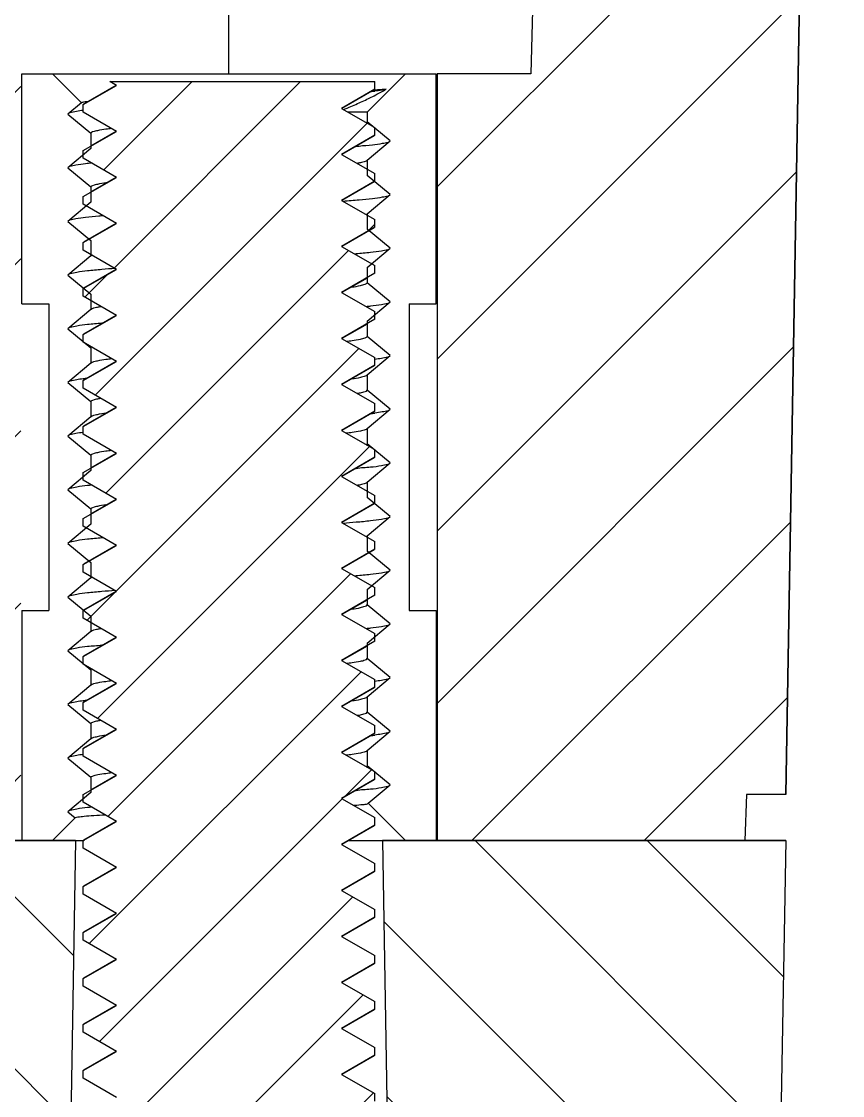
# Model space of a CAD drawing. Header units: millimetres. Extents: x -308 to 1490, y -1725 to -1095.
# Drawn here: x 1432.16 to 1442.87, y -1496.92 to -1482.91 of the extents above; entities that cross this region are included whole.
import ezdxf

# ---------------------------------------------------------------- set-up
doc = ezdxf.new("R2010")
doc.units = ezdxf.units.MM

# ---------------------------------------------------------------- blocks, each defined once
blk = doc.blocks.new('u73')
h = blk.add_hatch()
h.set_pattern_fill('ANSI31', color=5, scale=0.5, angle=90, style=0)
h.set_pattern_definition([(135, (-816.1751, 1406.0216), (-1.122532, -1.122532), [])])
edge = h.paths.add_edge_path()
edge.add_line((-59.461, 82.576), (-61.265, 82.576))
edge.add_line((-59.461, 82.576), (-59.654, 93.594))
edge.add_spline(control_points=[(-60.654, 94.576), (-60.076, 94.576), (-59.664, 94.172), (-59.654, 93.594)], knot_values=[0, 0, 0, 0, 1, 1, 1, 1], weights=[1, 0.808834, 0.808834, 1], degree=3, periodic=0)
edge.add_line((-60.654, 94.576), (-71.669, 94.576))
edge.add_line((-71.721, 93.576), (-71.669, 94.576))
edge.add_line((-71.721, 93.576), (-142.721, 93.576))
edge.add_line((-142.721, 91.076), (-142.721, 93.576))
edge.add_line((-79.431, 91.076), (-142.721, 91.076))
edge.add_line((-79.431, 91.076), (-79.221, 85.076))
edge.add_line((-77.721, 85.076), (-79.221, 85.076))
edge.add_line((-77.512, 91.076), (-77.721, 85.076))
edge.add_line((-75.431, 91.076), (-77.512, 91.076))
edge.add_line((-75.431, 91.076), (-75.221, 85.076))
edge.add_line((-73.721, 85.076), (-75.221, 85.076))
edge.add_line((-73.512, 91.076), (-73.721, 85.076))
edge.add_line((-64.713, 91.076), (-73.512, 91.076))
edge.add_spline(control_points=[(-64.546, 82.576), (-64.565, 83.526), (-64.602, 85.422), (-64.658, 88.255), (-64.695, 90.137), (-64.713, 91.076)], knot_values=[0, 0, 0, 0, 0.333333, 0.666667, 1, 1, 1, 1], degree=3, periodic=0)
edge.add_line((-63.4, 82.576), (-64.546, 82.576))
edge.add_line((-63.344, 85.576), (-63.4, 82.576))
edge.add_line((-61.319, 85.576), (-63.344, 85.576))
edge.add_line((-61.265, 82.576), (-61.319, 85.576))
edge = h.paths.add_edge_path()
edge.add_line((-142.721, 91.076), (-142.721, 94.576))
edge.add_line((-142.721, 91.076), (-142.721, 93.576))
edge.add_line((-142.721, 93.576), (-142.721, 94.576))
edge = h.paths.add_edge_path()
edge.add_line((-176.981, 82.576), (-171.721, 82.576))
edge.add_line((-171.721, 82.576), (-171.847, 89.803))
edge.add_line((-171.847, 89.803), (-173.685, 91.64))
edge.add_line((-173.685, 91.64), (-173.721, 92.676))
edge.add_line((-174.651, 92.676), (-173.721, 92.676))
edge.add_line((-174.651, 92.676), (-174.718, 94.576))
edge.add_line((-175.789, 94.576), (-174.718, 94.576))
edge.add_spline(control_points=[(-176.789, 93.594), (-176.779, 94.172), (-176.367, 94.576), (-175.789, 94.576)], knot_values=[0, 0, 0, 0, 1, 1, 1, 1], weights=[1, 0.808834, 0.808834, 1], degree=3, periodic=0)
edge.add_line((-176.981, 82.576), (-176.789, 93.594))
edge = h.paths.add_edge_path()
edge.add_line((-167.721, 82.576), (-163.739, 82.576))
edge.add_line((-163.683, 85.576), (-163.739, 82.576))
edge.add_line((-163.683, 85.576), (-161.597, 85.576))
edge.add_line((-161.538, 82.576), (-161.597, 85.576))
edge.add_line((-161.538, 82.576), (-160.321, 82.576))
edge.add_spline(control_points=[(-160.139, 91.076), (-160.159, 90.139), (-160.2, 88.258), (-160.261, 85.425), (-160.301, 83.527), (-160.321, 82.576)], knot_values=[0, 0, 0, 0, 0.333333, 0.666667, 1, 1, 1, 1], degree=3, periodic=0)
edge.add_line((-160.139, 91.076), (-142.721, 91.076))
edge.add_line((-142.721, 91.076), (-142.721, 94.576))
edge.add_line((-164.725, 94.576), (-142.721, 94.576))
edge.add_line((-164.791, 92.676), (-164.725, 94.576))
edge.add_line((-165.721, 92.676), (-164.791, 92.676))
edge.add_line((-165.757, 91.64), (-165.721, 92.676))
edge.add_line((-167.595, 89.803), (-165.757, 91.64))
edge.add_line((-167.721, 82.576), (-167.595, 89.803))
h = blk.add_hatch()
h.set_pattern_fill('DEFAULT__4', color=5, angle=-45, style=0, pattern_type=0)
h.set_pattern_definition([(225, (140.7183, 74.8149), (-0.7071068, 0.7071068), [])])
edge = h.paths.add_edge_path()
edge.add_line((-168.168, 72.676), (-171.621, 72.676))
edge.add_line((-168.254, 72.726), (-168.168, 72.676))
edge.add_line((-167.821, 72.976), (-168.254, 72.726))
edge.add_line((-167.821, 73.076), (-167.821, 72.976))
edge.add_line((-168.254, 73.326), (-167.821, 73.076))
edge.add_line((-167.821, 73.576), (-168.254, 73.326))
edge.add_line((-167.821, 73.676), (-167.821, 73.576))
edge.add_line((-168.254, 73.926), (-167.821, 73.676))
edge.add_line((-167.821, 74.176), (-168.254, 73.926))
edge.add_line((-167.821, 74.276), (-167.821, 74.176))
edge.add_line((-168.254, 74.526), (-167.821, 74.276))
edge.add_line((-167.821, 74.776), (-168.254, 74.526))
edge.add_line((-167.821, 74.876), (-167.821, 74.776))
edge.add_line((-168.254, 75.126), (-167.821, 74.876))
edge.add_line((-167.821, 75.376), (-168.254, 75.126))
edge.add_line((-167.821, 75.476), (-167.821, 75.376))
edge.add_line((-168.254, 75.726), (-167.821, 75.476))
edge.add_line((-167.821, 75.976), (-168.254, 75.726))
edge.add_line((-167.821, 76.076), (-167.821, 75.976))
edge.add_line((-168.254, 76.326), (-167.821, 76.076))
edge.add_line((-167.821, 76.576), (-168.254, 76.326))
edge.add_line((-167.821, 76.676), (-167.821, 76.576))
edge.add_line((-168.254, 76.926), (-167.821, 76.676))
edge.add_line((-167.821, 77.176), (-168.254, 76.926))
edge.add_line((-167.821, 77.276), (-167.821, 77.176))
edge.add_line((-168.254, 77.526), (-167.821, 77.276))
edge.add_line((-167.821, 77.776), (-168.254, 77.526))
edge.add_line((-167.821, 77.876), (-167.821, 77.776))
edge.add_line((-168.254, 78.126), (-167.821, 77.876))
edge.add_line((-167.821, 78.376), (-168.254, 78.126))
edge.add_line((-167.821, 78.476), (-167.821, 78.376))
edge.add_line((-168.254, 78.726), (-167.821, 78.476))
edge.add_line((-167.821, 78.976), (-168.254, 78.726))
edge.add_line((-167.821, 79.076), (-167.821, 78.976))
edge.add_line((-168.254, 79.326), (-167.821, 79.076))
edge.add_line((-167.821, 79.576), (-168.254, 79.326))
edge.add_line((-167.821, 79.676), (-167.821, 79.576))
edge.add_line((-168.254, 79.926), (-167.821, 79.676))
edge.add_line((-167.821, 80.176), (-168.254, 79.926))
edge.add_line((-167.821, 80.276), (-167.821, 80.176))
edge.add_line((-168.254, 80.526), (-167.821, 80.276))
edge.add_line((-167.821, 80.776), (-168.254, 80.526))
edge.add_line((-167.821, 80.876), (-167.821, 80.776))
edge.add_line((-168.254, 81.126), (-167.821, 80.876))
edge.add_line((-167.821, 81.376), (-168.254, 81.126))
edge.add_line((-167.821, 81.476), (-167.821, 81.376))
edge.add_line((-168.254, 81.726), (-167.821, 81.476))
edge.add_line((-167.821, 81.976), (-168.254, 81.726))
edge.add_line((-167.821, 82.076), (-167.821, 81.976))
edge.add_line((-168.254, 82.326), (-167.821, 82.076))
edge.add_line((-167.821, 82.576), (-168.254, 82.326))
edge.add_line((-167.821, 82.676), (-167.821, 82.576))
edge.add_line((-168.254, 82.926), (-167.821, 82.676))
edge.add_line((-167.821, 83.176), (-168.254, 82.926))
edge.add_line((-167.821, 83.276), (-167.821, 83.176))
edge.add_line((-168.254, 83.526), (-167.821, 83.276))
edge.add_line((-167.821, 83.776), (-168.254, 83.526))
edge.add_line((-167.821, 83.876), (-167.821, 83.776))
edge.add_line((-168.254, 84.126), (-167.821, 83.876))
edge.add_line((-167.821, 84.376), (-168.254, 84.126))
edge.add_line((-167.821, 84.476), (-167.821, 84.376))
edge.add_line((-168.254, 84.726), (-167.821, 84.476))
edge.add_line((-167.821, 84.976), (-168.254, 84.726))
edge.add_line((-167.821, 85.076), (-167.821, 84.976))
edge.add_line((-168.254, 85.326), (-167.821, 85.076))
edge.add_line((-167.821, 85.576), (-168.254, 85.326))
edge.add_line((-167.821, 85.676), (-167.821, 85.576))
edge.add_line((-168.254, 85.926), (-167.821, 85.676))
edge.add_line((-167.821, 86.176), (-168.254, 85.926))
edge.add_line((-167.821, 86.276), (-167.821, 86.176))
edge.add_line((-168.254, 86.526), (-167.821, 86.276))
edge.add_line((-167.821, 86.776), (-168.254, 86.526))
edge.add_line((-167.821, 86.876), (-167.821, 86.776))
edge.add_line((-168.254, 87.126), (-167.821, 86.876))
edge.add_line((-167.821, 87.376), (-168.254, 87.126))
edge.add_line((-167.821, 87.476), (-167.821, 87.376))
edge.add_line((-168.254, 87.726), (-167.821, 87.476))
edge.add_line((-167.821, 87.976), (-168.254, 87.726))
edge.add_line((-167.821, 88.076), (-167.821, 87.976))
edge.add_line((-168.254, 88.326), (-167.821, 88.076))
edge.add_line((-167.821, 88.576), (-168.254, 88.326))
edge.add_line((-167.821, 88.676), (-167.821, 88.576))
edge.add_line((-168.254, 88.926), (-167.821, 88.676))
edge.add_line((-167.821, 89.176), (-168.254, 88.926))
edge.add_line((-167.821, 89.276), (-167.821, 89.176))
edge.add_line((-168.254, 89.526), (-167.821, 89.276))
edge.add_line((-167.821, 89.776), (-168.254, 89.526))
edge.add_line((-167.821, 89.876), (-167.821, 89.776))
edge.add_line((-168.254, 90.126), (-167.821, 89.876))
edge.add_line((-167.821, 90.376), (-168.254, 90.126))
edge.add_line((-167.821, 90.176), (-167.821, 90.376))
edge.add_line((-165.971, 92.176), (-167.821, 90.176))
edge.add_line((-165.971, 92.676), (-165.971, 92.176))
edge.add_line((-165.971, 92.676), (-167.333, 92.676))
edge.add_spline(control_points=[(-169.721, 90.676), (-168.847, 91.246), (-168.047, 91.916), (-167.333, 92.676)], knot_values=[0, 0, 0, 0, 1, 1, 1, 1], weights=[1, 0.995197, 0.995197, 1], degree=3, periodic=0)
edge.add_spline(control_points=[(-169.721, 90.676), (-170.596, 91.246), (-171.396, 91.916), (-172.11, 92.676)], knot_values=[0, 0, 0, 0, 1, 1, 1, 1], weights=[1, 0.995197, 0.995197, 1], degree=3, periodic=0)
edge.add_line((-172.11, 92.676), (-173.471, 92.676))
edge.add_line((-173.471, 92.676), (-173.471, 92.176))
edge.add_line((-173.471, 92.176), (-171.621, 90.176))
edge.add_line((-171.621, 90.176), (-171.621, 90.076))
edge.add_line((-171.188, 89.826), (-171.621, 90.076))
edge.add_line((-171.621, 89.576), (-171.188, 89.826))
edge.add_line((-171.621, 89.576), (-171.621, 89.476))
edge.add_line((-171.188, 89.226), (-171.621, 89.476))
edge.add_line((-171.621, 88.976), (-171.188, 89.226))
edge.add_line((-171.621, 88.976), (-171.621, 88.876))
edge.add_line((-171.188, 88.626), (-171.621, 88.876))
edge.add_line((-171.621, 88.376), (-171.188, 88.626))
edge.add_line((-171.621, 88.376), (-171.621, 88.276))
edge.add_line((-171.188, 88.026), (-171.621, 88.276))
edge.add_line((-171.621, 87.776), (-171.188, 88.026))
edge.add_line((-171.621, 87.776), (-171.621, 87.676))
edge.add_line((-171.188, 87.426), (-171.621, 87.676))
edge.add_line((-171.621, 87.176), (-171.188, 87.426))
edge.add_line((-171.621, 87.176), (-171.621, 87.076))
edge.add_line((-171.188, 86.826), (-171.621, 87.076))
edge.add_line((-171.621, 86.576), (-171.188, 86.826))
edge.add_line((-171.621, 86.576), (-171.621, 86.476))
edge.add_line((-171.188, 86.226), (-171.621, 86.476))
edge.add_line((-171.621, 85.976), (-171.188, 86.226))
edge.add_line((-171.621, 85.976), (-171.621, 85.876))
edge.add_line((-171.188, 85.626), (-171.621, 85.876))
edge.add_line((-171.621, 85.376), (-171.188, 85.626))
edge.add_line((-171.621, 85.376), (-171.621, 85.276))
edge.add_line((-171.188, 85.026), (-171.621, 85.276))
edge.add_line((-171.621, 84.776), (-171.188, 85.026))
edge.add_line((-171.621, 84.776), (-171.621, 84.676))
edge.add_line((-171.188, 84.426), (-171.621, 84.676))
edge.add_line((-171.621, 84.176), (-171.188, 84.426))
edge.add_line((-171.621, 84.176), (-171.621, 84.076))
edge.add_line((-171.188, 83.826), (-171.621, 84.076))
edge.add_line((-171.621, 83.576), (-171.188, 83.826))
edge.add_line((-171.621, 83.576), (-171.621, 83.476))
edge.add_line((-171.188, 83.226), (-171.621, 83.476))
edge.add_line((-171.621, 82.976), (-171.188, 83.226))
edge.add_line((-171.621, 82.976), (-171.621, 82.876))
edge.add_line((-171.188, 82.626), (-171.621, 82.876))
edge.add_line((-171.621, 82.376), (-171.188, 82.626))
edge.add_line((-171.621, 82.376), (-171.621, 82.276))
edge.add_line((-171.188, 82.026), (-171.621, 82.276))
edge.add_line((-171.621, 81.776), (-171.188, 82.026))
edge.add_line((-171.621, 81.776), (-171.621, 81.676))
edge.add_line((-171.188, 81.426), (-171.621, 81.676))
edge.add_line((-171.621, 81.176), (-171.188, 81.426))
edge.add_line((-171.621, 81.176), (-171.621, 81.076))
edge.add_line((-171.188, 80.826), (-171.621, 81.076))
edge.add_line((-171.621, 80.576), (-171.188, 80.826))
edge.add_line((-171.621, 80.576), (-171.621, 80.476))
edge.add_line((-171.188, 80.226), (-171.621, 80.476))
edge.add_line((-171.621, 79.976), (-171.188, 80.226))
edge.add_line((-171.621, 79.976), (-171.621, 79.876))
edge.add_line((-171.188, 79.626), (-171.621, 79.876))
edge.add_line((-171.621, 79.376), (-171.188, 79.626))
edge.add_line((-171.621, 79.376), (-171.621, 79.276))
edge.add_line((-171.188, 79.026), (-171.621, 79.276))
edge.add_line((-171.621, 78.776), (-171.188, 79.026))
edge.add_line((-171.621, 78.776), (-171.621, 78.676))
edge.add_line((-171.188, 78.426), (-171.621, 78.676))
edge.add_line((-171.621, 78.176), (-171.188, 78.426))
edge.add_line((-171.621, 78.176), (-171.621, 78.076))
edge.add_line((-171.188, 77.826), (-171.621, 78.076))
edge.add_line((-171.621, 77.576), (-171.188, 77.826))
edge.add_line((-171.621, 77.576), (-171.621, 77.476))
edge.add_line((-171.188, 77.226), (-171.621, 77.476))
edge.add_line((-171.621, 76.976), (-171.188, 77.226))
edge.add_line((-171.621, 76.976), (-171.621, 76.876))
edge.add_line((-171.188, 76.626), (-171.621, 76.876))
edge.add_line((-171.621, 76.376), (-171.188, 76.626))
edge.add_line((-171.621, 76.376), (-171.621, 76.276))
edge.add_line((-171.188, 76.026), (-171.621, 76.276))
edge.add_line((-171.621, 75.776), (-171.188, 76.026))
edge.add_line((-171.621, 75.776), (-171.621, 75.676))
edge.add_line((-171.188, 75.426), (-171.621, 75.676))
edge.add_line((-171.621, 75.176), (-171.188, 75.426))
edge.add_line((-171.621, 75.176), (-171.621, 75.076))
edge.add_line((-171.188, 74.826), (-171.621, 75.076))
edge.add_line((-171.621, 74.576), (-171.188, 74.826))
edge.add_line((-171.621, 74.576), (-171.621, 74.476))
edge.add_line((-171.188, 74.226), (-171.621, 74.476))
edge.add_line((-171.621, 73.976), (-171.188, 74.226))
edge.add_line((-171.621, 73.976), (-171.621, 73.876))
edge.add_line((-171.188, 73.626), (-171.621, 73.876))
edge.add_line((-171.621, 73.376), (-171.188, 73.626))
edge.add_line((-171.621, 73.376), (-171.621, 73.276))
edge.add_line((-171.188, 73.026), (-171.621, 73.276))
edge.add_line((-171.621, 72.776), (-171.188, 73.026))
edge.add_line((-171.621, 72.776), (-171.621, 72.676))
h = blk.add_hatch()
h.set_pattern_fill('ANSI31', color=5, scale=0.5, angle=180, style=0)
h.set_pattern_definition([(225, (-816.1751, 1406.0216), (1.122532, -1.122532), [])])
edge = h.paths.add_edge_path()
edge.add_line((-142.721, 39.576), (-142.721, 42.576))
edge.add_line((-142.721, 39.576), (-57.721, 39.576))
edge.add_line((-57.817, 45.085), (-57.721, 39.576))
edge.add_spline(control_points=[(-57.817, 45.085), (-57.822, 45.374), (-58.029, 45.576), (-58.317, 45.576)], knot_values=[0, 0, 0, 0, 1, 1, 1, 1], weights=[1, 0.808834, 0.808834, 1], degree=3, periodic=0)
edge.add_line((-58.433, 45.576), (-58.317, 45.576))
edge.add_spline(control_points=[(-58.833, 45.969), (-58.829, 45.738), (-58.664, 45.576), (-58.433, 45.576)], knot_values=[0, 0, 0, 0, 1, 1, 1, 1], weights=[1, 0.808834, 0.808834, 1], degree=3, periodic=0)
edge.add_line((-59.461, 81.976), (-58.833, 45.969))
edge.add_line((-59.972, 81.976), (-59.461, 81.976))
edge.add_line((-59.993, 82.576), (-59.972, 81.976))
edge.add_line((-61.544, 82.576), (-59.993, 82.576))
edge.add_line((-61.576, 84.076), (-61.544, 82.576))
edge.add_line((-63.081, 84.076), (-61.576, 84.076))
edge.add_spline(control_points=[(-64.059, 42.576), (-63.947, 47.131), (-63.725, 56.278), (-63.399, 70.111), (-63.186, 79.409), (-63.081, 84.076)], knot_values=[0, 0, 0, 0, 0.333333, 0.666667, 1, 1, 1, 1], degree=3, periodic=0)
edge.add_line((-73.617, 42.576), (-64.059, 42.576))
edge.add_line((-73.721, 48.576), (-73.617, 42.576))
edge.add_line((-75.221, 48.576), (-73.721, 48.576))
edge.add_line((-75.221, 48.576), (-75.326, 42.576))
edge.add_line((-77.617, 42.576), (-75.326, 42.576))
edge.add_line((-77.721, 48.576), (-77.617, 42.576))
edge.add_line((-79.221, 48.576), (-77.721, 48.576))
edge.add_line((-79.221, 48.576), (-79.326, 42.576))
edge.add_line((-142.721, 42.576), (-79.326, 42.576))
edge = h.paths.add_edge_path()
edge.add_line((-142.721, 39.576), (-142.721, 42.576))
edge.add_line((-142.721, 39.576), (-142.721, 42.576))
edge = h.paths.add_edge_path()
edge.add_line((-142.721, 39.576), (-142.721, 42.576))
edge.add_line((-142.721, 42.576), (-160.865, 42.576))
edge.add_spline(control_points=[(-161.871, 84.076), (-161.763, 79.359), (-161.546, 69.994), (-161.211, 56.161), (-160.981, 47.081), (-160.865, 42.576)], knot_values=[0, 0, 0, 0, 0.333333, 0.666667, 1, 1, 1, 1], degree=3, periodic=0)
edge.add_line((-161.871, 84.076), (-163.422, 84.076))
edge.add_line((-163.453, 82.576), (-163.422, 84.076))
edge.add_line((-163.453, 82.576), (-167.008, 82.576))
edge.add_line((-167.008, 82.576), (-167.008, 72.576))
edge.add_line((-165.33, 72.576), (-167.008, 72.576))
edge.add_spline(control_points=[(-164.403, 39.576), (-164.505, 43.176), (-164.71, 50.419), (-165.019, 61.419), (-165.226, 68.842), (-165.33, 72.576)], knot_values=[0, 0, 0, 0, 0.333333, 0.666667, 1, 1, 1, 1], degree=3, periodic=0)
edge.add_line((-142.721, 39.576), (-164.403, 39.576))
edge = h.paths.add_edge_path()
edge.add_line((-174.521, 39.576), (-177.721, 39.576))
edge.add_line((-174.521, 39.576), (-173.657, 72.576))
edge.add_line((-172.435, 72.576), (-173.657, 72.576))
edge.add_line((-172.435, 82.576), (-172.435, 72.576))
edge.add_line((-172.435, 82.576), (-176.45, 82.576))
edge.add_line((-176.45, 82.576), (-176.471, 81.976))
edge.add_line((-176.471, 81.976), (-176.981, 81.976))
edge.add_line((-176.981, 81.976), (-177.721, 39.576))
at = {"color": 7}
for p, q in [((-176.981, 82.576), (-176.789, 93.594)), ((-176.981, 82.576), (-176.789, 93.594)), ((-171.721, 82.576), (-171.847, 89.803)), ((-171.721, 82.576), (-171.847, 89.803)), ((-167.721, 82.576), (-167.595, 89.803)), ((-167.721, 82.576), (-167.595, 89.803)), ((-171.621, 85.976), (-171.621, 85.876)), ((-171.621, 85.976), (-171.621, 85.876)), ((-171.188, 85.626), (-171.621, 85.876)), ((-171.188, 85.626), (-171.621, 85.876)), ((-168.254, 85.926), (-167.821, 85.676)), ((-168.254, 85.926), (-167.821, 85.676)), ((-171.621, 85.376), (-171.188, 85.626)), ((-171.621, 85.376), (-171.188, 85.626)), ((-171.614, 85.385), (-171.193, 85.629)), ((-167.821, 85.676), (-167.821, 85.576)), ((-167.821, 85.676), (-167.821, 85.576)), ((-167.821, 85.576), (-168.254, 85.326)), ((-167.821, 85.576), (-168.254, 85.326)), ((-167.828, 85.568), (-168.25, 85.324)), ((-167.821, 85.576), (-167.828, 85.568)), ((-171.621, 85.376), (-171.614, 85.385)), ((-171.621, 85.376), (-171.621, 85.276)), ((-171.621, 85.376), (-171.621, 85.276)), ((-168.254, 85.326), (-167.821, 85.076)), ((-168.254, 85.326), (-167.821, 85.076)), ((-171.188, 85.026), (-171.621, 85.276)), ((-171.188, 85.026), (-171.621, 85.276)), ((-167.821, 85.076), (-167.821, 84.976)), ((-167.821, 85.076), (-167.821, 84.976)), ((-171.621, 84.776), (-171.188, 85.026)), ((-171.621, 84.776), (-171.188, 85.026)), ((-171.614, 84.785), (-171.193, 85.029)), ((-167.821, 84.976), (-168.254, 84.726)), ((-167.821, 84.976), (-168.254, 84.726)), ((-167.828, 84.968), (-168.25, 84.724)), ((-167.821, 84.976), (-167.828, 84.968)), ((-171.614, 84.785), (-171.621, 84.776)), ((-171.621, 84.776), (-171.621, 84.676)), ((-171.621, 84.776), (-171.621, 84.676)), ((-171.188, 84.426), (-171.621, 84.676)), ((-171.188, 84.426), (-171.621, 84.676)), ((-168.254, 84.726), (-167.821, 84.476)), ((-168.254, 84.726), (-167.821, 84.476)), ((-167.821, 84.476), (-167.821, 84.376)), ((-167.821, 84.476), (-167.821, 84.376)), ((-171.621, 84.176), (-171.188, 84.426)), ((-171.621, 84.176), (-171.188, 84.426)), ((-171.614, 84.185), (-171.193, 84.429)), ((-167.821, 84.376), (-168.254, 84.126)), ((-167.821, 84.376), (-168.254, 84.126)), ((-167.828, 84.368), (-168.25, 84.124)), ((-167.821, 84.376), (-167.828, 84.368)), ((-171.621, 84.176), (-171.614, 84.185)), ((-171.621, 84.176), (-171.621, 84.076)), ((-171.621, 84.176), (-171.621, 84.076)), ((-171.188, 83.826), (-171.621, 84.076)), ((-171.188, 83.826), (-171.621, 84.076)), ((-168.254, 84.126), (-167.821, 83.876)), ((-168.254, 84.126), (-167.821, 83.876)), ((-171.621, 83.576), (-171.188, 83.826)), ((-171.621, 83.576), (-171.188, 83.826)), ((-171.614, 83.585), (-171.193, 83.829)), ((-167.821, 83.776), (-168.254, 83.526)), ((-167.821, 83.776), (-168.254, 83.526)), ((-167.821, 83.776), (-167.828, 83.768)), ((-167.821, 83.876), (-167.821, 83.776)), ((-167.821, 83.876), (-167.821, 83.776)), ((-167.828, 83.768), (-168.25, 83.524)), ((-171.621, 83.576), (-171.614, 83.585)), ((-171.621, 83.576), (-171.621, 83.476)), ((-171.621, 83.576), (-171.621, 83.476)), ((-168.254, 83.526), (-167.821, 83.276)), ((-168.254, 83.526), (-167.821, 83.276)), ((-171.188, 83.226), (-171.621, 83.476)), ((-171.188, 83.226), (-171.621, 83.476)), ((-171.621, 82.976), (-171.188, 83.226)), ((-171.621, 82.976), (-171.188, 83.226)), ((-171.614, 82.985), (-171.193, 83.229)), ((-167.821, 83.276), (-167.821, 83.176)), ((-167.821, 83.276), (-167.821, 83.176)), ((-167.821, 83.176), (-168.254, 82.926)), ((-167.821, 83.176), (-168.254, 82.926)), ((-167.828, 83.168), (-168.25, 82.924)), ((-167.821, 83.176), (-167.828, 83.168)), ((-171.621, 82.976), (-171.614, 82.985)), ((-171.621, 82.976), (-171.621, 82.876)), ((-171.621, 82.976), (-171.621, 82.876)), ((-171.188, 82.626), (-171.621, 82.876)), ((-171.188, 82.626), (-171.621, 82.876)), ((-168.254, 82.926), (-167.821, 82.676)), ((-168.254, 82.926), (-167.821, 82.676)), ((-167.821, 82.676), (-167.821, 82.576)), ((-167.821, 82.676), (-167.821, 82.576)), ((-176.981, 82.576), (-171.721, 82.576)), ((-171.284, 82.576), (-176.981, 82.576)), ((-176.471, 81.976), (-176.45, 82.576)), ((-176.471, 81.976), (-176.45, 82.576)), ((-176.45, 82.576), (-172.435, 82.576)), ((-172.435, 72.576), (-172.435, 82.576)), ((-172.435, 72.576), (-172.435, 82.576)), ((-172.021, 82.576), (-172.421, 82.576)), ((-172.421, 79.576), (-172.421, 82.576)), ((-172.421, 79.576), (-172.421, 82.576)), ((-171.535, 82.09), (-172.021, 82.576)), ((-171.535, 82.09), (-172.021, 82.576)), ((-171.621, 82.376), (-171.188, 82.626)), ((-171.621, 82.376), (-171.188, 82.626)), ((-171.614, 82.385), (-171.193, 82.629)), ((-167.821, 82.576), (-168.254, 82.326)), ((-167.821, 82.576), (-168.254, 82.326)), ((-167.828, 82.568), (-168.25, 82.324)), ((-167.821, 82.576), (-167.828, 82.568)), ((-163.453, 82.576), (-167.821, 82.576)), ((-167.721, 82.576), (-163.739, 82.576)), ((-167.717, 82.281), (-167.421, 82.576)), ((-167.717, 82.281), (-167.421, 82.576)), ((-167.021, 82.576), (-167.421, 82.576)), ((-167.021, 79.576), (-167.021, 82.576)), ((-167.021, 79.576), (-167.021, 82.576)), ((-171.621, 82.376), (-171.614, 82.385)), ((-171.621, 82.376), (-171.621, 82.276)), ((-171.621, 82.376), (-171.621, 82.276)), ((-171.188, 82.026), (-171.621, 82.276)), ((-171.188, 82.026), (-171.621, 82.276)), ((-168.254, 82.326), (-167.821, 82.076)), ((-168.254, 82.326), (-167.821, 82.076)), ((-167.621, 82.201), (-167.717, 82.281)), ((-167.621, 82.201), (-167.717, 82.281)), ((-171.535, 82.09), (-171.535, 82.095)), ((-167.921, 81.951), (-167.621, 82.201)), ((-167.921, 81.951), (-167.621, 82.201)), ((-176.981, 81.976), (-177.721, 39.576)), ((-177.721, 39.576), (-176.981, 81.976)), ((-176.981, 81.976), (-176.471, 81.976)), ((-176.981, 81.976), (-176.471, 81.976)), ((-171.535, 82.09), (-171.821, 81.851)), ((-171.535, 82.09), (-171.821, 81.851)), ((-171.621, 81.776), (-171.188, 82.026)), ((-171.621, 81.776), (-171.188, 82.026)), ((-171.614, 81.785), (-171.193, 82.029)), ((-167.821, 81.976), (-168.254, 81.726)), ((-167.821, 81.976), (-168.254, 81.726)), ((-167.921, 81.751), (-167.921, 81.951)), ((-167.921, 81.751), (-167.921, 81.951)), ((-167.821, 82.076), (-167.821, 81.976)), ((-167.821, 82.076), (-167.821, 81.976)), ((-171.821, 81.851), (-171.521, 81.601)), ((-171.821, 81.851), (-171.521, 81.601)), ((-167.921, 81.914), (-168.25, 81.724)), ((-171.614, 81.785), (-171.621, 81.776)), ((-171.621, 81.776), (-171.621, 81.676)), ((-171.621, 81.776), (-171.621, 81.676)), ((-171.188, 81.426), (-171.621, 81.676)), ((-171.188, 81.426), (-171.621, 81.676)), ((-168.254, 81.726), (-167.821, 81.476)), ((-168.254, 81.726), (-167.821, 81.476)), ((-167.621, 81.501), (-167.921, 81.751)), ((-167.621, 81.501), (-167.921, 81.751)), ((-171.521, 81.401), (-171.521, 81.601)), ((-171.521, 81.401), (-171.521, 81.601)), ((-171.521, 81.401), (-171.821, 81.151)), ((-171.521, 81.401), (-171.821, 81.151)), ((-171.621, 81.176), (-171.188, 81.426)), ((-171.621, 81.176), (-171.188, 81.426)), ((-171.614, 81.185), (-171.193, 81.429)), ((-171.521, 81.401), (-171.516, 81.41)), ((-167.921, 81.251), (-167.621, 81.501)), ((-167.921, 81.251), (-167.621, 81.501)), ((-167.821, 81.476), (-167.821, 81.376)), ((-167.821, 81.476), (-167.821, 81.376)), ((-167.821, 81.452), (-167.818, 81.453)), ((-167.821, 81.376), (-168.254, 81.126)), ((-167.821, 81.376), (-168.254, 81.126)), ((-167.828, 81.368), (-168.25, 81.124)), ((-167.921, 81.251), (-167.926, 81.243)), ((-167.921, 81.051), (-167.921, 81.251)), ((-167.921, 81.051), (-167.921, 81.251)), ((-167.821, 81.376), (-167.828, 81.368)), ((-171.821, 81.151), (-171.521, 80.901)), ((-171.821, 81.151), (-171.521, 80.901)), ((-171.614, 81.185), (-171.621, 81.176)), ((-171.621, 81.176), (-171.621, 81.076)), ((-171.621, 81.176), (-171.621, 81.076)), ((-168.254, 81.126), (-167.821, 80.876)), ((-168.254, 81.126), (-167.821, 80.876)), ((-171.188, 80.826), (-171.621, 81.076)), ((-171.188, 80.826), (-171.621, 81.076)), ((-167.621, 80.801), (-167.921, 81.051)), ((-167.621, 80.801), (-167.921, 81.051)), ((-171.521, 80.701), (-171.521, 80.901)), ((-171.521, 80.701), (-171.521, 80.901)), ((-167.821, 80.876), (-167.821, 80.776)), ((-167.821, 80.876), (-167.821, 80.776)), ((-171.521, 80.701), (-171.821, 80.451)), ((-171.521, 80.701), (-171.821, 80.451)), ((-171.621, 80.576), (-171.188, 80.826)), ((-171.621, 80.576), (-171.188, 80.826)), ((-171.614, 80.585), (-171.193, 80.829)), ((-171.521, 80.701), (-171.516, 80.71)), ((-167.821, 80.776), (-168.254, 80.526)), ((-167.821, 80.776), (-168.254, 80.526)), ((-167.828, 80.768), (-168.25, 80.524)), ((-167.921, 80.551), (-167.621, 80.801)), ((-167.921, 80.551), (-167.621, 80.801)), ((-167.821, 80.776), (-167.828, 80.768)), ((-171.621, 80.576), (-171.614, 80.585)), ((-171.621, 80.576), (-171.621, 80.476)), ((-171.621, 80.576), (-171.621, 80.476)), ((-167.921, 80.551), (-167.926, 80.543)), ((-167.921, 80.351), (-167.921, 80.551)), ((-167.921, 80.351), (-167.921, 80.551)), ((-171.821, 80.451), (-171.521, 80.201)), ((-171.821, 80.451), (-171.521, 80.201)), ((-171.624, 80.5), (-171.621, 80.501)), ((-171.188, 80.226), (-171.621, 80.476)), ((-171.188, 80.226), (-171.621, 80.476)), ((-168.254, 80.526), (-167.821, 80.276)), ((-168.254, 80.526), (-167.821, 80.276)), ((-167.621, 80.101), (-167.921, 80.351)), ((-167.621, 80.101), (-167.921, 80.351)), ((-167.821, 80.276), (-167.821, 80.176)), ((-167.821, 80.276), (-167.821, 80.176)), ((-171.621, 79.976), (-171.188, 80.226)), ((-171.621, 79.976), (-171.188, 80.226)), ((-171.521, 80.039), (-171.193, 80.229)), ((-171.521, 80.001), (-171.521, 80.201)), ((-171.521, 80.001), (-171.521, 80.201)), ((-167.821, 80.176), (-168.254, 79.926)), ((-167.821, 80.176), (-168.254, 79.926)), ((-167.828, 80.168), (-168.25, 79.924)), ((-167.821, 80.176), (-167.828, 80.168)), ((-171.521, 80.001), (-171.821, 79.751)), ((-171.521, 80.001), (-171.821, 79.751)), ((-167.921, 79.851), (-167.621, 80.101)), ((-167.921, 79.851), (-167.621, 80.101)), ((-171.621, 79.976), (-171.621, 79.876)), ((-171.621, 79.976), (-171.621, 79.876)), ((-171.188, 79.626), (-171.621, 79.876)), ((-171.188, 79.626), (-171.621, 79.876)), ((-168.254, 79.926), (-167.821, 79.676)), ((-168.254, 79.926), (-167.821, 79.676)), ((-167.921, 79.851), (-167.926, 79.843)), ((-167.921, 79.651), (-167.921, 79.851)), ((-167.921, 79.651), (-167.921, 79.851)), ((-171.821, 79.751), (-171.521, 79.501)), ((-171.821, 79.751), (-171.521, 79.501)), ((-172.071, 79.576), (-172.421, 79.576)), ((-172.071, 79.576), (-172.421, 79.576)), ((-172.071, 75.576), (-172.071, 79.576)), ((-172.071, 75.576), (-172.071, 79.576)), ((-171.621, 79.376), (-171.188, 79.626)), ((-171.621, 79.376), (-171.188, 79.626)), ((-171.521, 79.439), (-171.193, 79.629)), ((-167.821, 79.576), (-168.254, 79.326)), ((-167.821, 79.576), (-168.254, 79.326)), ((-167.621, 79.401), (-167.921, 79.651)), ((-167.621, 79.401), (-167.921, 79.651)), ((-167.821, 79.676), (-167.821, 79.576)), ((-167.821, 79.676), (-167.821, 79.576)), ((-167.371, 75.576), (-167.371, 79.576)), ((-167.021, 79.576), (-167.371, 79.576)), ((-167.021, 79.576), (-167.371, 79.576)), ((-167.371, 75.576), (-167.371, 79.576)), ((-171.521, 79.301), (-171.521, 79.501)), ((-171.521, 79.301), (-171.521, 79.501)), ((-167.828, 79.568), (-168.25, 79.324)), ((-171.521, 79.301), (-171.821, 79.051)), ((-171.521, 79.301), (-171.821, 79.051)), ((-171.621, 79.376), (-171.621, 79.276)), ((-171.621, 79.376), (-171.621, 79.276)), ((-168.254, 79.326), (-167.821, 79.076)), ((-168.254, 79.326), (-167.821, 79.076)), ((-167.921, 79.151), (-167.621, 79.401)), ((-167.921, 79.151), (-167.621, 79.401)), ((-171.188, 79.026), (-171.621, 79.276)), ((-171.188, 79.026), (-171.621, 79.276)), ((-167.921, 79.151), (-167.926, 79.143)), ((-167.921, 78.951), (-167.921, 79.151)), ((-167.921, 78.951), (-167.921, 79.151)), ((-171.821, 79.051), (-171.521, 78.801)), ((-171.821, 79.051), (-171.521, 78.801)), ((-171.621, 78.776), (-171.188, 79.026)), ((-171.621, 78.776), (-171.188, 79.026)), ((-171.614, 78.785), (-171.193, 79.029)), ((-167.821, 79.076), (-167.821, 78.976)), ((-167.821, 79.076), (-167.821, 78.976)), ((-167.821, 78.976), (-168.254, 78.726)), ((-167.821, 78.976), (-168.254, 78.726)), ((-167.828, 78.968), (-168.25, 78.724)), ((-167.621, 78.701), (-167.921, 78.951)), ((-167.621, 78.701), (-167.921, 78.951)), ((-171.621, 78.776), (-171.621, 78.676)), ((-171.621, 78.776), (-171.621, 78.676)), ((-171.521, 78.601), (-171.521, 78.801)), ((-171.521, 78.601), (-171.521, 78.801)), ((-171.521, 78.601), (-171.821, 78.351)), ((-171.521, 78.601), (-171.821, 78.351)), ((-171.188, 78.426), (-171.621, 78.676)), ((-171.188, 78.426), (-171.621, 78.676)), ((-171.521, 78.601), (-171.516, 78.61)), ((-168.254, 78.726), (-167.821, 78.476)), ((-168.254, 78.726), (-167.821, 78.476)), ((-167.921, 78.451), (-167.621, 78.701)), ((-167.921, 78.451), (-167.621, 78.701)), ((-167.921, 78.251), (-167.921, 78.451)), ((-167.921, 78.251), (-167.921, 78.451)), ((-167.821, 78.476), (-167.821, 78.376)), ((-167.821, 78.476), (-167.821, 78.376)), ((-171.821, 78.351), (-171.521, 78.101)), ((-171.821, 78.351), (-171.521, 78.101)), ((-171.621, 78.176), (-171.188, 78.426)), ((-171.621, 78.176), (-171.188, 78.426)), ((-171.614, 78.185), (-171.193, 78.429)), ((-167.821, 78.376), (-168.254, 78.126)), ((-167.821, 78.376), (-168.254, 78.126)), ((-167.921, 78.314), (-168.25, 78.124)), ((-171.621, 78.176), (-171.621, 78.076)), ((-171.621, 78.176), (-171.621, 78.076)), ((-167.621, 78.001), (-167.921, 78.251)), ((-167.621, 78.001), (-167.921, 78.251)), ((-171.188, 77.826), (-171.621, 78.076)), ((-171.188, 77.826), (-171.621, 78.076)), ((-171.521, 77.901), (-171.521, 78.101)), ((-171.521, 77.901), (-171.521, 78.101)), ((-168.254, 78.126), (-167.821, 77.876)), ((-168.254, 78.126), (-167.821, 77.876)), ((-171.521, 77.901), (-171.821, 77.651)), ((-171.521, 77.901), (-171.821, 77.651)), ((-171.521, 77.901), (-171.516, 77.91)), ((-167.921, 77.751), (-167.621, 78.001)), ((-167.921, 77.751), (-167.621, 78.001)), ((-171.621, 77.576), (-171.188, 77.826)), ((-171.621, 77.576), (-171.188, 77.826)), ((-171.614, 77.585), (-171.193, 77.829)), ((-167.821, 77.776), (-168.254, 77.526)), ((-167.821, 77.776), (-168.254, 77.526)), ((-167.921, 77.551), (-167.921, 77.751)), ((-167.921, 77.551), (-167.921, 77.751)), ((-167.821, 77.876), (-167.821, 77.776)), ((-167.821, 77.876), (-167.821, 77.776)), ((-171.821, 77.651), (-171.521, 77.401)), ((-171.821, 77.651), (-171.521, 77.401)), ((-167.921, 77.714), (-168.25, 77.524)), ((-171.621, 77.576), (-171.614, 77.585)), ((-171.621, 77.576), (-171.621, 77.476)), ((-171.621, 77.576), (-171.621, 77.476)), ((-171.188, 77.226), (-171.621, 77.476)), ((-171.188, 77.226), (-171.621, 77.476)), ((-168.254, 77.526), (-167.821, 77.276)), ((-168.254, 77.526), (-167.821, 77.276)), ((-167.621, 77.301), (-167.921, 77.551)), ((-167.621, 77.301), (-167.921, 77.551)), ((-171.521, 77.201), (-171.521, 77.401)), ((-171.521, 77.201), (-171.521, 77.401)), ((-171.521, 77.201), (-171.821, 76.951)), ((-171.521, 77.201), (-171.821, 76.951)), ((-171.621, 76.976), (-171.188, 77.226)), ((-171.621, 76.976), (-171.188, 77.226)), ((-171.614, 76.985), (-171.193, 77.229)), ((-171.521, 77.201), (-171.516, 77.21)), ((-167.921, 77.051), (-167.621, 77.301)), ((-167.921, 77.051), (-167.621, 77.301)), ((-167.821, 77.276), (-167.821, 77.176)), ((-167.821, 77.276), (-167.821, 77.176)), ((-167.821, 77.252), (-167.818, 77.253)), ((-167.821, 77.176), (-168.254, 76.926)), ((-167.821, 77.176), (-168.254, 76.926)), ((-167.828, 77.168), (-168.25, 76.924)), ((-167.921, 77.051), (-167.926, 77.043)), ((-167.921, 76.851), (-167.921, 77.051)), ((-167.921, 76.851), (-167.921, 77.051)), ((-167.821, 77.176), (-167.828, 77.168)), ((-171.821, 76.951), (-171.521, 76.701)), ((-171.821, 76.951), (-171.521, 76.701)), ((-171.621, 76.976), (-171.614, 76.985)), ((-171.621, 76.976), (-171.621, 76.876)), ((-171.621, 76.976), (-171.621, 76.876)), ((-168.254, 76.926), (-167.821, 76.676)), ((-168.254, 76.926), (-167.821, 76.676)), ((-171.188, 76.626), (-171.621, 76.876)), ((-171.188, 76.626), (-171.621, 76.876)), ((-167.621, 76.601), (-167.921, 76.851)), ((-167.621, 76.601), (-167.921, 76.851)), ((-171.614, 76.385), (-171.193, 76.629)), ((-171.521, 76.501), (-171.521, 76.701)), ((-171.521, 76.501), (-171.521, 76.701)), ((-167.821, 76.676), (-167.821, 76.576)), ((-167.821, 76.676), (-167.821, 76.576)), ((-171.521, 76.501), (-171.821, 76.251)), ((-171.521, 76.501), (-171.821, 76.251)), ((-171.621, 76.376), (-171.188, 76.626)), ((-171.621, 76.376), (-171.188, 76.626)), ((-171.521, 76.501), (-171.516, 76.51)), ((-167.821, 76.576), (-168.254, 76.326)), ((-167.821, 76.576), (-168.254, 76.326)), ((-167.828, 76.568), (-168.25, 76.324)), ((-167.921, 76.351), (-167.621, 76.601)), ((-167.921, 76.351), (-167.621, 76.601)), ((-167.821, 76.576), (-167.828, 76.568)), ((-171.621, 76.376), (-171.614, 76.385)), ((-171.621, 76.376), (-171.621, 76.276)), ((-171.621, 76.376), (-171.621, 76.276)), ((-167.921, 76.351), (-167.926, 76.343)), ((-167.921, 76.151), (-167.921, 76.351)), ((-167.921, 76.151), (-167.921, 76.351)), ((-171.821, 76.251), (-171.521, 76.001)), ((-171.821, 76.251), (-171.521, 76.001)), ((-171.624, 76.3), (-171.621, 76.301)), ((-171.188, 76.026), (-171.621, 76.276)), ((-171.188, 76.026), (-171.621, 76.276)), ((-168.254, 76.326), (-167.821, 76.076)), ((-168.254, 76.326), (-167.821, 76.076)), ((-167.621, 75.901), (-167.921, 76.151)), ((-167.621, 75.901), (-167.921, 76.151)), ((-167.821, 76.076), (-167.821, 75.976)), ((-167.821, 76.076), (-167.821, 75.976)), ((-171.621, 75.776), (-171.188, 76.026)), ((-171.621, 75.776), (-171.188, 76.026)), ((-171.521, 75.839), (-171.193, 76.029)), ((-171.521, 75.801), (-171.521, 76.001)), ((-171.521, 75.801), (-171.521, 76.001)), ((-167.821, 75.976), (-168.254, 75.726)), ((-167.821, 75.976), (-168.254, 75.726)), ((-167.828, 75.968), (-168.25, 75.724)), ((-167.821, 75.976), (-167.828, 75.968)), ((-171.521, 75.801), (-171.821, 75.551)), ((-171.521, 75.801), (-171.821, 75.551)), ((-167.921, 75.651), (-167.621, 75.901)), ((-167.921, 75.651), (-167.621, 75.901)), ((-171.621, 75.776), (-171.621, 75.676)), ((-171.621, 75.776), (-171.621, 75.676)), ((-171.188, 75.426), (-171.621, 75.676)), ((-171.188, 75.426), (-171.621, 75.676)), ((-168.254, 75.726), (-167.821, 75.476)), ((-168.254, 75.726), (-167.821, 75.476)), ((-167.921, 75.651), (-167.926, 75.643)), ((-167.921, 75.451), (-167.921, 75.651)), ((-167.921, 75.451), (-167.921, 75.651)), ((-172.071, 75.576), (-172.421, 75.576)), ((-172.421, 75.576), (-172.421, 72.576)), ((-172.071, 75.576), (-172.421, 75.576)), ((-172.421, 75.576), (-172.421, 72.576)), ((-171.821, 75.551), (-171.521, 75.301)), ((-171.821, 75.551), (-171.521, 75.301)), ((-167.021, 75.576), (-167.371, 75.576)), ((-167.021, 75.576), (-167.371, 75.576)), ((-167.021, 75.576), (-167.021, 72.576)), ((-167.021, 75.576), (-167.021, 72.576)), ((-171.621, 75.176), (-171.188, 75.426)), ((-171.621, 75.176), (-171.188, 75.426)), ((-171.521, 75.239), (-171.193, 75.429)), ((-167.821, 75.376), (-168.254, 75.126)), ((-167.821, 75.376), (-168.254, 75.126)), ((-167.828, 75.368), (-168.25, 75.124)), ((-167.621, 75.201), (-167.921, 75.451)), ((-167.621, 75.201), (-167.921, 75.451)), ((-167.821, 75.476), (-167.821, 75.376)), ((-167.821, 75.476), (-167.821, 75.376)), ((-171.521, 75.101), (-171.521, 75.301)), ((-171.521, 75.101), (-171.521, 75.301)), ((-171.521, 75.101), (-171.821, 74.851)), ((-171.521, 75.101), (-171.821, 74.851)), ((-171.621, 75.176), (-171.621, 75.076)), ((-171.621, 75.176), (-171.621, 75.076)), ((-168.254, 75.126), (-167.821, 74.876)), ((-168.254, 75.126), (-167.821, 74.876)), ((-167.921, 74.951), (-167.621, 75.201)), ((-167.921, 74.951), (-167.621, 75.201)), ((-171.188, 74.826), (-171.621, 75.076)), ((-171.188, 74.826), (-171.621, 75.076)), ((-167.921, 74.951), (-167.926, 74.943)), ((-167.921, 74.751), (-167.921, 74.951)), ((-167.921, 74.751), (-167.921, 74.951)), ((-171.821, 74.851), (-171.521, 74.601)), ((-171.821, 74.851), (-171.521, 74.601)), ((-171.621, 74.576), (-171.188, 74.826)), ((-171.621, 74.576), (-171.188, 74.826)), ((-171.614, 74.585), (-171.193, 74.829)), ((-167.821, 74.876), (-167.821, 74.776)), ((-167.821, 74.876), (-167.821, 74.776)), ((-167.821, 74.776), (-168.254, 74.526)), ((-167.821, 74.776), (-168.254, 74.526)), ((-167.828, 74.768), (-168.25, 74.524)), ((-167.621, 74.501), (-167.921, 74.751)), ((-167.621, 74.501), (-167.921, 74.751)), ((-171.621, 74.576), (-171.621, 74.476)), ((-171.621, 74.576), (-171.621, 74.476)), ((-171.521, 74.401), (-171.521, 74.601)), ((-171.521, 74.401), (-171.521, 74.601)), ((-168.254, 74.526), (-167.821, 74.276)), ((-168.254, 74.526), (-167.821, 74.276)), ((-171.521, 74.401), (-171.821, 74.151)), ((-171.521, 74.401), (-171.821, 74.151)), ((-171.188, 74.226), (-171.621, 74.476)), ((-171.188, 74.226), (-171.621, 74.476)), ((-171.521, 74.401), (-171.516, 74.41)), ((-167.921, 74.251), (-167.621, 74.501)), ((-167.921, 74.251), (-167.621, 74.501)), ((-167.921, 74.051), (-167.921, 74.251)), ((-167.921, 74.051), (-167.921, 74.251)), ((-167.821, 74.276), (-167.821, 74.176)), ((-167.821, 74.276), (-167.821, 74.176)), ((-171.821, 74.151), (-171.521, 73.901)), ((-171.821, 74.151), (-171.521, 73.901)), ((-171.621, 73.976), (-171.188, 74.226)), ((-171.621, 73.976), (-171.188, 74.226)), ((-171.614, 73.985), (-171.193, 74.229)), ((-167.821, 74.176), (-168.254, 73.926)), ((-167.821, 74.176), (-168.254, 73.926)), ((-167.921, 74.114), (-168.25, 73.924)), ((-171.621, 73.976), (-171.621, 73.876)), ((-171.621, 73.976), (-171.621, 73.876)), ((-167.621, 73.801), (-167.921, 74.051)), ((-167.621, 73.801), (-167.921, 74.051)), ((-171.188, 73.626), (-171.621, 73.876)), ((-171.188, 73.626), (-171.621, 73.876)), ((-171.521, 73.701), (-171.521, 73.901)), ((-171.521, 73.701), (-171.521, 73.901)), ((-168.254, 73.926), (-167.821, 73.676)), ((-168.254, 73.926), (-167.821, 73.676)), ((-171.521, 73.701), (-171.821, 73.451)), ((-171.521, 73.701), (-171.821, 73.451)), ((-171.521, 73.701), (-171.516, 73.71)), ((-167.921, 73.551), (-167.621, 73.801)), ((-167.921, 73.551), (-167.621, 73.801)), ((-171.621, 73.376), (-171.188, 73.626)), ((-171.621, 73.376), (-171.188, 73.626)), ((-171.614, 73.385), (-171.193, 73.629)), ((-167.821, 73.576), (-168.254, 73.326)), ((-167.821, 73.576), (-168.254, 73.326)), ((-167.921, 73.351), (-167.921, 73.551)), ((-167.921, 73.351), (-167.921, 73.551)), ((-167.821, 73.676), (-167.821, 73.576)), ((-167.821, 73.676), (-167.821, 73.576)), ((-171.821, 73.451), (-171.521, 73.201)), ((-171.821, 73.451), (-171.521, 73.201)), ((-167.921, 73.514), (-168.25, 73.324)), ((-171.621, 73.376), (-171.614, 73.385)), ((-171.621, 73.376), (-171.621, 73.276)), ((-171.621, 73.376), (-171.621, 73.276)), ((-171.188, 73.026), (-171.621, 73.276)), ((-171.188, 73.026), (-171.621, 73.276)), ((-168.254, 73.326), (-167.821, 73.076)), ((-168.254, 73.326), (-167.821, 73.076)), ((-167.621, 73.101), (-167.921, 73.351)), ((-167.621, 73.101), (-167.921, 73.351)), ((-171.521, 73.076), (-171.521, 73.201)), ((-171.521, 73.076), (-171.521, 73.201)), ((-171.521, 73.076), (-172.021, 72.576)), ((-171.521, 73.076), (-172.021, 72.576)), ((-171.621, 72.776), (-171.188, 73.026)), ((-171.621, 72.776), (-171.188, 73.026)), ((-171.614, 72.785), (-171.193, 73.029)), ((-171.521, 73.076), (-171.275, 73.076)), ((-167.821, 73.076), (-167.821, 72.976)), ((-167.821, 73.076), (-167.821, 72.976)), ((-167.821, 73.052), (-167.818, 73.053)), ((-167.799, 72.954), (-167.621, 73.101)), ((-167.799, 72.954), (-167.621, 73.101)), ((-167.821, 72.976), (-168.254, 72.726)), ((-167.821, 72.976), (-168.254, 72.726)), ((-167.828, 72.968), (-168.25, 72.724)), ((-167.828, 72.968), (-167.821, 72.976)), ((-167.799, 72.954), (-167.421, 72.576)), ((-167.799, 72.954), (-167.421, 72.576)), ((-171.622, 72.789), (-171.614, 72.789)), ((-171.614, 72.785), (-171.621, 72.776)), ((-171.621, 72.776), (-171.621, 72.676)), ((-171.621, 72.776), (-171.621, 72.676)), ((-171.614, 72.789), (-171.606, 72.79)), ((-168.254, 72.726), (-168.168, 72.676)), ((-168.254, 72.726), (-168.168, 72.676)), ((-174.521, 39.576), (-173.657, 72.576)), ((-174.521, 39.576), (-173.657, 72.576)), ((-173.657, 72.576), (-172.435, 72.576)), ((-173.657, 72.576), (-172.435, 72.576)), ((-172.021, 72.576), (-172.421, 72.576)), ((-167.021, 72.576), (-172.421, 72.576)), ((-168.168, 72.676), (-171.621, 72.676)), ((-168.168, 72.676), (-171.621, 72.676)), ((-169.721, 72.576), (-169.721, 39.576)), ((-167.021, 72.576), (-167.421, 72.576))]:
    blk.add_line(p, q, dxfattribs=at)
for centre, radius, start, end in [((-171.268, 78.285), 2.937, 96.803, 96.9627), ((-171.129, 77.096), 4.134, 96.2504, 96.7759), ((-168.314, 84.857), 4.134, 276.2504, 276.7759), ((-168.174, 83.668), 2.937, 276.803, 276.9627), ((-171.2, 73.537), 3.489, 96.855, 96.9901), ((-171.071, 72.456), 4.578, 96.5425, 96.8448), ((-170.912, 71.085), 5.958, 96.4199, 96.5536), ((-168.314, 80.657), 4.134, 276.2504, 276.7759), ((-168.174, 79.468), 2.937, 276.803, 276.9627), ((-171.15, 69.017), 3.813, 97.0274, 97.1489), ((-171.103, 68.633), 4.199, 96.5217, 97.0209)]:
    blk.add_arc(centre, radius, start, end, dxfattribs=at)
for points, start_tangent, end_tangent in [([(-168.111, 82.244), (-167.957, 82.253), (-167.831, 82.262), (-167.75, 82.272), (-167.717, 82.281)], (0.998521, 0.05437), (0.707107, 0.707107)), ([(-171.534, 82.094), (-171.522, 82.1), (-171.464, 82.109), (-171.363, 82.119), (-171.35, 82.12)], (0.776931, 0.629586), (0.996022, 0.089107)), ([(-167.932, 82.14), (-167.874, 82.146), (-167.735, 82.165), (-167.65, 82.183)], (0.994918, 0.100689), (0.971512, 0.236992)), ([(-167.65, 82.183), (-167.634, 82.188)], (0.971512, 0.236992), (0.931231, 0.36443)), ([(-171.808, 81.865), (-171.793, 81.87)], (0.931231, 0.36443), (0.971512, 0.236992)), ([(-171.793, 81.87), (-171.708, 81.888), (-171.568, 81.907), (-171.378, 81.925), (-171.371, 81.926)], (0.971512, 0.236992), (0.9963, 0.085949)), ([(-167.921, 81.751), (-167.943, 81.734), (-168.009, 81.716), (-168.117, 81.699), (-168.191, 81.69)], (0, -1), (-0.993184, -0.116559)), ([(-171.51, 81.615), (-171.521, 81.601)], (-0.898494, -0.438985), (0, -1)), ([(-171.517, 81.41), (-171.499, 81.419), (-171.434, 81.436), (-171.327, 81.454), (-171.251, 81.463)], (0.751336, 0.65992), (0.993192, 0.11649)), ([(-167.818, 81.453), (-167.735, 81.465), (-167.65, 81.483)], (0.992622, 0.121248), (0.971512, 0.236992)), ([(-167.65, 81.483), (-167.634, 81.488)], (0.971512, 0.236992), (0.931231, 0.36443)), ([(-171.808, 81.165), (-171.793, 81.17)], (0.931231, 0.36443), (0.971512, 0.236992)), ([(-171.793, 81.17), (-171.708, 81.188), (-171.624, 81.2)], (0.971512, 0.236992), (0.992622, 0.121248)), ([(-167.926, 81.243), (-167.943, 81.234), (-168.008, 81.217), (-168.116, 81.199), (-168.121, 81.199)], (-0.751344, -0.659911), (-0.990835, -0.135079)), ([(-168.052, 81.009), (-168.008, 81.017), (-167.943, 81.034), (-167.921, 81.051)], (0.986536, 0.163544), (0, 1)), ([(-171.391, 80.944), (-171.434, 80.936), (-171.499, 80.919), (-171.521, 80.901)], (-0.986537, -0.16354), (0, -1)), ([(-171.517, 80.71), (-171.499, 80.719), (-171.434, 80.736), (-171.327, 80.754), (-171.322, 80.754)], (0.751261, 0.660006), (0.990836, 0.135069)), ([(-167.818, 80.753), (-167.735, 80.765), (-167.65, 80.783)], (0.992622, 0.121248), (0.971512, 0.236992)), ([(-167.65, 80.783), (-167.634, 80.788)], (0.971512, 0.236992), (0.931231, 0.36443)), ([(-171.808, 80.465), (-171.793, 80.47)], (0.931231, 0.36443), (0.971512, 0.236992)), ([(-171.793, 80.47), (-171.708, 80.488), (-171.624, 80.5)], (0.971512, 0.236992), (0.992622, 0.121248)), ([(-167.926, 80.543), (-167.943, 80.534), (-168.008, 80.517), (-168.115, 80.499), (-168.191, 80.49)], (-0.751416, -0.659829), (-0.993192, -0.116485)), ([(-167.932, 80.338), (-167.921, 80.351)], (0.898478, 0.439018), (0, 1)), ([(-171.251, 80.263), (-171.327, 80.254), (-171.434, 80.236), (-171.499, 80.219), (-171.521, 80.201)], (-0.993191, -0.116495), (0, -1)), ([(-168.072, 80.027), (-168.064, 80.028), (-167.874, 80.046), (-167.735, 80.065), (-167.65, 80.083)], (0.9963, 0.085949), (0.971512, 0.236992)), ([(-167.65, 80.083), (-167.634, 80.088)], (0.971512, 0.236992), (0.931231, 0.36443)), ([(-171.808, 79.765), (-171.793, 79.77)], (0.931231, 0.36443), (0.971512, 0.236992)), ([(-171.793, 79.77), (-171.708, 79.788), (-171.568, 79.807), (-171.51, 79.813)], (0.971512, 0.236992), (0.994918, 0.100689)), ([(-167.926, 79.843), (-167.943, 79.834), (-168.008, 79.817), (-168.052, 79.809)], (-0.751474, -0.659763), (-0.986536, -0.163546)), ([(-171.322, 79.554), (-171.327, 79.554), (-171.434, 79.536), (-171.499, 79.519), (-171.521, 79.501)], (-0.990838, -0.135059), (0, -1)), ([(-168.234, 79.314), (-168.064, 79.328), (-167.874, 79.346), (-167.735, 79.365), (-167.65, 79.383)], (0.997206, 0.074697), (0.971512, 0.236992)), ([(-167.65, 79.383), (-167.634, 79.388)], (0.971512, 0.236992), (0.931231, 0.36443)), ([(-171.808, 79.065), (-171.793, 79.07)], (0.931231, 0.36443), (0.971512, 0.236992)), ([(-171.793, 79.07), (-171.708, 79.088), (-171.568, 79.107), (-171.378, 79.125), (-171.362, 79.127)], (0.971512, 0.236992), (0.99637, 0.085124)), ([(-167.926, 79.143), (-167.931, 79.139)], (-0.751288, -0.659975), (-0.884443, -0.466649)), ([(-171.517, 78.61), (-171.511, 78.614)], (0.751317, 0.659941), (0.884443, 0.466647)), ([(-168.081, 78.626), (-168.064, 78.628), (-167.874, 78.646), (-167.735, 78.665), (-167.65, 78.683)], (0.99637, 0.085124), (0.971512, 0.236992)), ([(-167.65, 78.683), (-167.634, 78.688)], (0.971512, 0.236992), (0.931231, 0.36443)), ([(-171.808, 78.365), (-171.793, 78.37)], (0.931231, 0.36443), (0.971512, 0.236992)), ([(-171.793, 78.37), (-171.708, 78.388), (-171.568, 78.407), (-171.378, 78.425), (-171.209, 78.439)], (0.971512, 0.236992), (0.997206, 0.074697)), ([(-168.121, 78.199), (-168.115, 78.199), (-168.008, 78.217), (-167.943, 78.234), (-167.921, 78.251)], (0.990834, 0.135089), (0, 1)), ([(-171.517, 77.91), (-171.499, 77.919), (-171.434, 77.936), (-171.391, 77.944)], (0.751241, 0.660028), (0.986537, 0.163536)), ([(-167.932, 77.94), (-167.874, 77.946), (-167.735, 77.965), (-167.65, 77.983)], (0.994918, 0.100689), (0.971512, 0.236992)), ([(-167.65, 77.983), (-167.634, 77.988)], (0.971512, 0.236992), (0.931231, 0.36443)), ([(-171.808, 77.665), (-171.793, 77.67)], (0.931231, 0.36443), (0.971512, 0.236992)), ([(-171.793, 77.67), (-171.708, 77.688), (-171.568, 77.707), (-171.378, 77.725), (-171.371, 77.726)], (0.971512, 0.236992), (0.9963, 0.085949)), ([(-168.191, 77.49), (-168.115, 77.499), (-168.008, 77.517), (-167.943, 77.534), (-167.921, 77.551)], (0.993193, 0.116482), (0, 1)), ([(-171.51, 77.415), (-171.521, 77.401)], (-0.898536, -0.438901), (0, -1)), ([(-171.517, 77.21), (-171.499, 77.219), (-171.434, 77.236), (-171.327, 77.254), (-171.251, 77.263)], (0.751444, 0.659797), (0.993193, 0.116484)), ([(-167.818, 77.253), (-167.724, 77.266), (-167.647, 77.284)], (0.992564, 0.121723), (0.965862, 0.259055)), ([(-171.795, 76.969), (-171.719, 76.986), (-171.625, 77)], (0.965862, 0.259055), (0.992564, 0.121723)), ([(-167.926, 77.043), (-167.943, 77.034), (-168.008, 77.017), (-168.115, 76.999), (-168.121, 76.999)], (-0.751482, -0.659754), (-0.990833, -0.135094)), ([(-168.052, 76.809), (-168.008, 76.817), (-167.943, 76.834), (-167.921, 76.851)], (0.986537, 0.163539), (0, 1)), ([(-171.391, 76.744), (-171.434, 76.736), (-171.499, 76.719), (-171.521, 76.701)], (-0.986536, -0.163545), (0, -1)), ([(-171.517, 76.51), (-171.499, 76.519), (-171.434, 76.536), (-171.327, 76.554), (-171.322, 76.554)], (0.751373, 0.659878), (0.990835, 0.135081)), ([(-167.818, 76.553), (-167.735, 76.565), (-167.65, 76.583)], (0.992622, 0.121248), (0.971512, 0.236992)), ([(-167.65, 76.583), (-167.634, 76.588)], (0.971512, 0.236992), (0.931231, 0.36443)), ([(-171.808, 76.265), (-171.793, 76.27)], (0.931231, 0.36443), (0.971512, 0.236992)), ([(-171.793, 76.27), (-171.708, 76.288), (-171.624, 76.3)], (0.971512, 0.236992), (0.992622, 0.121248)), ([(-167.926, 76.343), (-167.943, 76.334), (-168.008, 76.317), (-168.116, 76.299), (-168.191, 76.29)], (-0.751307, -0.659953), (-0.993192, -0.116492)), ([(-167.932, 76.138), (-167.921, 76.151)], (0.898501, 0.438971), (0, 1)), ([(-171.251, 76.063), (-171.327, 76.054), (-171.434, 76.036), (-171.499, 76.019), (-171.521, 76.001)], (-0.993192, -0.116488), (0, -1)), ([(-168.072, 75.827), (-168.064, 75.828), (-167.874, 75.846), (-167.735, 75.865), (-167.65, 75.883)], (0.9963, 0.085949), (0.971512, 0.236992)), ([(-167.65, 75.883), (-167.634, 75.888)], (0.971512, 0.236992), (0.931231, 0.36443)), ([(-171.808, 75.565), (-171.793, 75.57)], (0.931231, 0.36443), (0.971512, 0.236992)), ([(-171.793, 75.57), (-171.708, 75.588), (-171.568, 75.607), (-171.51, 75.613)], (0.971512, 0.236992), (0.994918, 0.100689)), ([(-167.926, 75.643), (-167.943, 75.634), (-168.008, 75.617), (-168.052, 75.609)], (-0.75138, -0.65987), (-0.986536, -0.163542)), ([(-171.322, 75.354), (-171.327, 75.354), (-171.434, 75.336), (-171.499, 75.319), (-171.521, 75.301)], (-0.990836, -0.135073), (0, -1)), ([(-168.234, 75.114), (-168.064, 75.128), (-167.874, 75.146), (-167.735, 75.165), (-167.65, 75.183)], (0.997206, 0.074697), (0.971512, 0.236992)), ([(-167.65, 75.183), (-167.634, 75.188)], (0.971512, 0.236992), (0.931231, 0.36443)), ([(-171.808, 74.865), (-171.793, 74.87)], (0.931231, 0.36443), (0.971512, 0.236992)), ([(-171.793, 74.87), (-171.708, 74.888), (-171.568, 74.907), (-171.378, 74.925), (-171.362, 74.927)], (0.971512, 0.236992), (0.99637, 0.085124)), ([(-167.926, 74.943), (-167.931, 74.939)], (-0.751451, -0.659789), (-0.884447, -0.466641)), ([(-171.517, 74.41), (-171.511, 74.414)], (0.751426, 0.659817), (0.884446, 0.466642)), ([(-168.081, 74.426), (-168.022, 74.431), (-167.85, 74.449), (-167.724, 74.466), (-167.647, 74.484)], (0.996402, 0.084751), (0.965862, 0.259055)), ([(-171.795, 74.169), (-171.719, 74.186), (-171.592, 74.204), (-171.42, 74.221), (-171.209, 74.239)], (0.965862, 0.259055), (0.997193, 0.074875)), ([(-168.121, 73.999), (-168.116, 73.999), (-168.008, 74.017), (-167.943, 74.034), (-167.921, 74.051)], (0.990835, 0.135077), (0, 1)), ([(-171.517, 73.71), (-171.499, 73.719), (-171.434, 73.736), (-171.391, 73.744)], (0.751354, 0.659899), (0.986537, 0.163541)), ([(-167.932, 73.74), (-167.85, 73.749), (-167.724, 73.766), (-167.647, 73.784)], (0.994871, 0.101157), (0.965862, 0.259055)), ([(-171.795, 73.469), (-171.719, 73.486), (-171.592, 73.504), (-171.42, 73.521), (-171.372, 73.526)], (0.965862, 0.259055), (0.996327, 0.085626)), ([(-168.191, 73.29), (-168.116, 73.299), (-168.008, 73.317), (-167.943, 73.334), (-167.921, 73.351)], (0.993192, 0.116486), (0, 1)), ([(-171.51, 73.215), (-171.521, 73.201)], (-0.898541, -0.43889), (0, -1)), ([(-171.214, 73.042), (-171.31, 73.001), (-171.48, 72.926), (-171.634, 72.851), (-171.769, 72.776)], (-0.923663, -0.383207), (-0.858487, -0.512836)), ([(-167.818, 73.053), (-167.731, 73.065), (-167.649, 73.083)], (0.992619, 0.121276), (0.969383, 0.245555)), ([(-167.799, 72.95), (-167.813, 72.944), (-167.874, 72.935), (-167.888, 72.934)], (-0.778186, -0.628034), (-0.99738, -0.072342)), ([(-171.769, 72.776), (-171.666, 72.795), (-171.624, 72.8)], (0.972737, 0.231912), (0.992225, 0.124454)), ([(-171.769, 72.776), (-171.669, 72.785), (-171.622, 72.789)], (0.993406, 0.11465), (0.997813, 0.066106))]:
    blk.add_spline(points, degree=3, dxfattribs=dict(at, start_tangent=start_tangent, end_tangent=end_tangent))

msp = doc.modelspace()

# ---------------------------------------------------------------- block references
at = {"rotation": 180}
msp.add_blockref('u73', (1265.149, -1411.022), dxfattribs=at)

doc.saveas('drawing.dxf')
